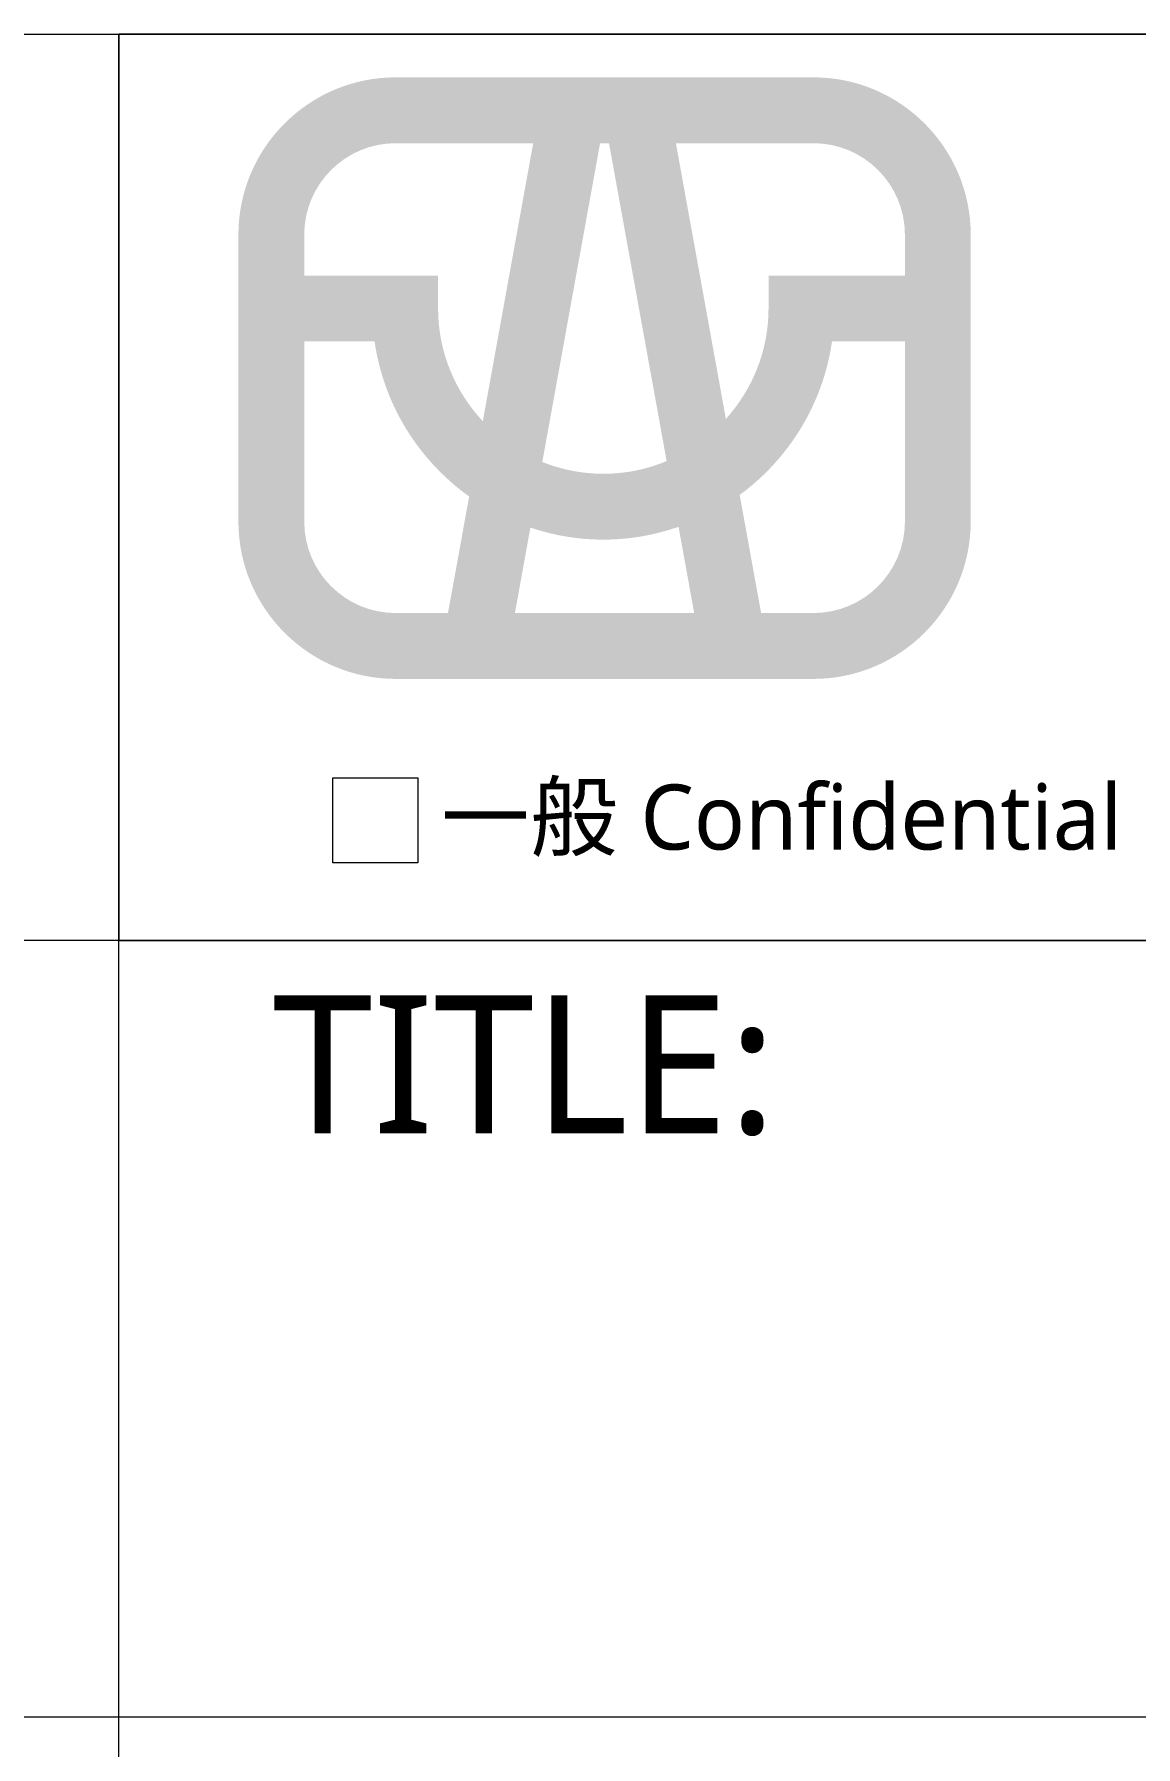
# Model space of a CAD drawing. Extents: x 2864 to 3941, y 2420 to 3182.
# Drawn here: x 3739.2 to 3783.9, y 2492.7 to 2562.2 of the extents above; entities that cross this region are included whole.
import ezdxf

# ---------------------------------------------------------------- set-up
doc = ezdxf.new("R2010")
doc.units = 0
doc.layers.get('0').update_dxf_attribs({"lineweight": 0})
doc.layers.add('图层 1', color=7, linetype='Continuous')
doc.styles.get("Standard").update_dxf_attribs({"font": 'simplex.shx', "height": 2.7})

# ---------------------------------------------------------------- blocks, each defined once
blk = doc.blocks.new('6')
at = {"layer": '图层 1', "true_color": 0xf50613}
h = blk.add_hatch(color=1, dxfattribs=at)
h.dxf.hatch_style = 2
edge = h.paths.add_edge_path()
edge.add_spline(control_points=[(-0.838, 7.099), (-0.838, 7.099), (0.895, -2.453), (0.895, -2.453), (0.308, -2.698), (-0.335, -2.834), (-1.01, -2.834), (-1.658, -2.834), (-2.275, -2.706), (-2.843, -2.479), (-2.843, -2.479), (-1.106, 7.099), (-1.106, 7.099), (-1.106, 7.099), (-0.838, 7.099), (-0.838, 7.099)], knot_values=[0, 0, 0, 0, 1, 1, 1, 2, 2, 2, 3, 3, 3, 4, 4, 4, 5, 5, 5, 5], degree=3, periodic=1)
edge = h.paths.add_edge_path()
edge.add_spline(control_points=[(5.307, 9.078), (5.307, 9.078), (-7.25, 9.078), (-7.25, 9.078), (-9.857, 9.078), (-11.979, 6.957), (-11.979, 4.349), (-11.979, 4.349), (-11.979, -4.269), (-11.979, -4.269), (-11.979, -6.876), (-9.857, -8.998), (-7.25, -8.998), (-7.25, -8.998), (5.307, -8.998), (5.307, -8.998), (7.915, -8.998), (10.036, -6.876), (10.036, -4.269), (10.036, -4.269), (10.036, 4.349), (10.036, 4.349), (10.036, 6.957), (7.915, 9.078), (5.307, 9.078)], knot_values=[0, 0, 0, 0, 0.352778, 0.352778, 0.352778, 0.705556, 0.705556, 0.705556, 1.058334, 1.058334, 1.058334, 1.411112, 1.411112, 1.411112, 1.76389, 1.76389, 1.76389, 2.116668, 2.116668, 2.116668, 2.469446, 2.469446, 2.469446, 2.822224, 2.822224, 2.822224, 2.822224], degree=3, periodic=0)
edge.add_line((5.307, 9.078), (5.307, 9.078))
edge = h.paths.add_edge_path()
edge.add_spline(control_points=[(8.058, 4.349), (8.058, 4.349), (8.058, 3.122), (8.058, 3.122), (8.058, 3.122), (3.958, 3.122), (3.958, 3.122), (3.958, 3.122), (3.958, 2.132), (3.958, 2.132), (3.958, 0.856), (3.47, -0.305), (2.676, -1.186), (2.676, -1.186), (1.173, 7.099), (1.173, 7.099), (1.173, 7.099), (5.307, 7.099), (5.307, 7.099), (6.824, 7.099), (8.058, 5.865), (8.058, 4.349)], knot_values=[0, 0, 0, 0, 0.352778, 0.352778, 0.352778, 0.705556, 0.705556, 0.705556, 1.058334, 1.058334, 1.058334, 1.411112, 1.411112, 1.411112, 1.76389, 1.76389, 1.76389, 2.116668, 2.116668, 2.116668, 2.469446, 2.469446, 2.469446, 2.469446], degree=3, periodic=0)
edge.add_line((8.058, 4.349), (8.058, 4.349))
edge = h.paths.add_edge_path()
edge.add_spline(control_points=[(-1.01, -4.813), (-0.217, -4.813), (0.543, -4.673), (1.253, -4.428), (1.253, -4.428), (1.723, -7.019), (1.723, -7.019), (1.723, -7.019), (-3.667, -7.019), (-3.667, -7.019), (-3.667, -7.019), (-3.201, -4.451), (-3.201, -4.451), (-2.511, -4.682), (-1.776, -4.813), (-1.01, -4.813)], knot_values=[0, 0, 0, 0, 0.352778, 0.352778, 0.352778, 0.705556, 0.705556, 0.705556, 1.058334, 1.058334, 1.058334, 1.411112, 1.411112, 1.411112, 1.76389, 1.76389, 1.76389, 1.76389], degree=3, periodic=0)
edge.add_line((-1.01, -4.813), (-1.01, -4.813))
edge = h.paths.add_edge_path()
edge.add_spline(control_points=[(-7.25, 7.099), (-7.25, 7.099), (-3.117, 7.099), (-3.117, 7.099), (-3.117, 7.099), (-4.632, -1.255), (-4.632, -1.255), (-5.463, -0.366), (-5.976, 0.823), (-5.976, 2.132), (-5.976, 2.132), (-5.976, 3.122), (-5.976, 3.122), (-5.976, 3.122), (-10, 3.122), (-10, 3.122), (-10, 3.122), (-10, 4.349), (-10, 4.349), (-10, 5.865), (-8.766, 7.099), (-7.25, 7.099)], knot_values=[0, 0, 0, 0, 0.352778, 0.352778, 0.352778, 0.705556, 0.705556, 0.705556, 1.058334, 1.058334, 1.058334, 1.411112, 1.411112, 1.411112, 1.76389, 1.76389, 1.76389, 2.116668, 2.116668, 2.116668, 2.469446, 2.469446, 2.469446, 2.469446], degree=3, periodic=0)
edge.add_line((-7.25, 7.099), (-7.25, 7.099))
edge = h.paths.add_edge_path()
edge.add_spline(control_points=[(-10, -4.269), (-10, -4.269), (-10, 1.143), (-10, 1.143), (-10, 1.143), (-7.885, 1.143), (-7.885, 1.143), (-7.611, -0.773), (-6.549, -2.437), (-5.042, -3.516), (-5.042, -3.516), (-5.678, -7.019), (-5.678, -7.019), (-5.678, -7.019), (-7.25, -7.019), (-7.25, -7.019), (-8.766, -7.019), (-10, -5.786), (-10, -4.269)], knot_values=[0, 0, 0, 0, 0.352778, 0.352778, 0.352778, 0.705556, 0.705556, 0.705556, 1.058334, 1.058334, 1.058334, 1.411112, 1.411112, 1.411112, 1.76389, 1.76389, 1.76389, 2.116668, 2.116668, 2.116668, 2.116668], degree=3, periodic=0)
edge.add_line((-10, -4.269), (-10, -4.269))
edge = h.paths.add_edge_path()
edge.add_spline(control_points=[(5.307, -7.019), (5.307, -7.019), (3.735, -7.019), (3.735, -7.019), (3.735, -7.019), (3.091, -3.47), (3.091, -3.47), (4.563, -2.39), (5.596, -0.745), (5.866, 1.143), (5.866, 1.143), (8.058, 1.143), (8.058, 1.143), (8.058, 1.143), (8.058, -4.269), (8.058, -4.269), (8.058, -5.786), (6.824, -7.019), (5.307, -7.019)], knot_values=[0, 0, 0, 0, 0.352778, 0.352778, 0.352778, 0.705556, 0.705556, 0.705556, 1.058334, 1.058334, 1.058334, 1.411112, 1.411112, 1.411112, 1.76389, 1.76389, 1.76389, 2.116668, 2.116668, 2.116668, 2.116668], degree=3, periodic=0)
edge.add_line((5.307, -7.019), (5.307, -7.019))

msp = doc.modelspace()

# ---------------------------------------------------------------- linework, layer by layer
at = {"color": 0, "lineweight": 0}
for p, q in [((3422.353, 2562.158), (3908.067, 2562.158)), ((3908.067, 2525.402), (3614.013, 2525.402)), ((3908.067, 2493.896), (3614.013, 2493.896))]:
    msp.add_line(p, q, dxfattribs=at)
at = {"lineweight": 0}
msp.add_line((3742.662, 2441.386), (3742.662, 2562.158), dxfattribs=at)
for p, q in [((3742.662, 2562.158), (3742.662, 2525.402)), ((3908.067, 2562.158), (3742.662, 2562.158)), ((3742.662, 2525.402), (3908.067, 2525.402))]:
    msp.add_line(p, q)
at = {"color": 0}
msp.add_line((3901.293, 2525.402), (3614.013, 2525.402), dxfattribs=at)
msp.add_lwpolyline([(3614.013, 2562.158), (3908.067, 2562.158), (3908.067, 2525.402), (3614.013, 2525.402)], close=True, dxfattribs=at)
at = {"color": 1}
msp.add_lwpolyline([(3751.334, 2531.998), (3754.789, 2531.998), (3754.789, 2528.546), (3751.334, 2528.546)], close=True, dxfattribs=at)

# ---------------------------------------------------------------- block references
at = {"xscale": 1.35, "yscale": 1.35, "zscale": 1.35}
msp.add_blockref('6', (3763.68, 2548.155), dxfattribs=at)

# ---------------------------------------------------------------- texts
at = {"color": 2, "insert": (3755.733, 2531.723), "char_height": 2.63746, "width": 36.17475, "attachment_point": 1}
msp.add_mtext('{\\fMicrosoft JhengHei|b0|i0|c136|p18;\\C1;一般 Confidential}', dxfattribs=at)
at = {"color": 0, "insert": (3748.898, 2523.178), "char_height": 5.6087, "width": 26.08836, "attachment_point": 1}
msp.add_mtext('{\\fMicrosoft JhengHei|b0|i0|c136|p0;TITLE:}', dxfattribs=at)

doc.saveas('drawing.dxf')
